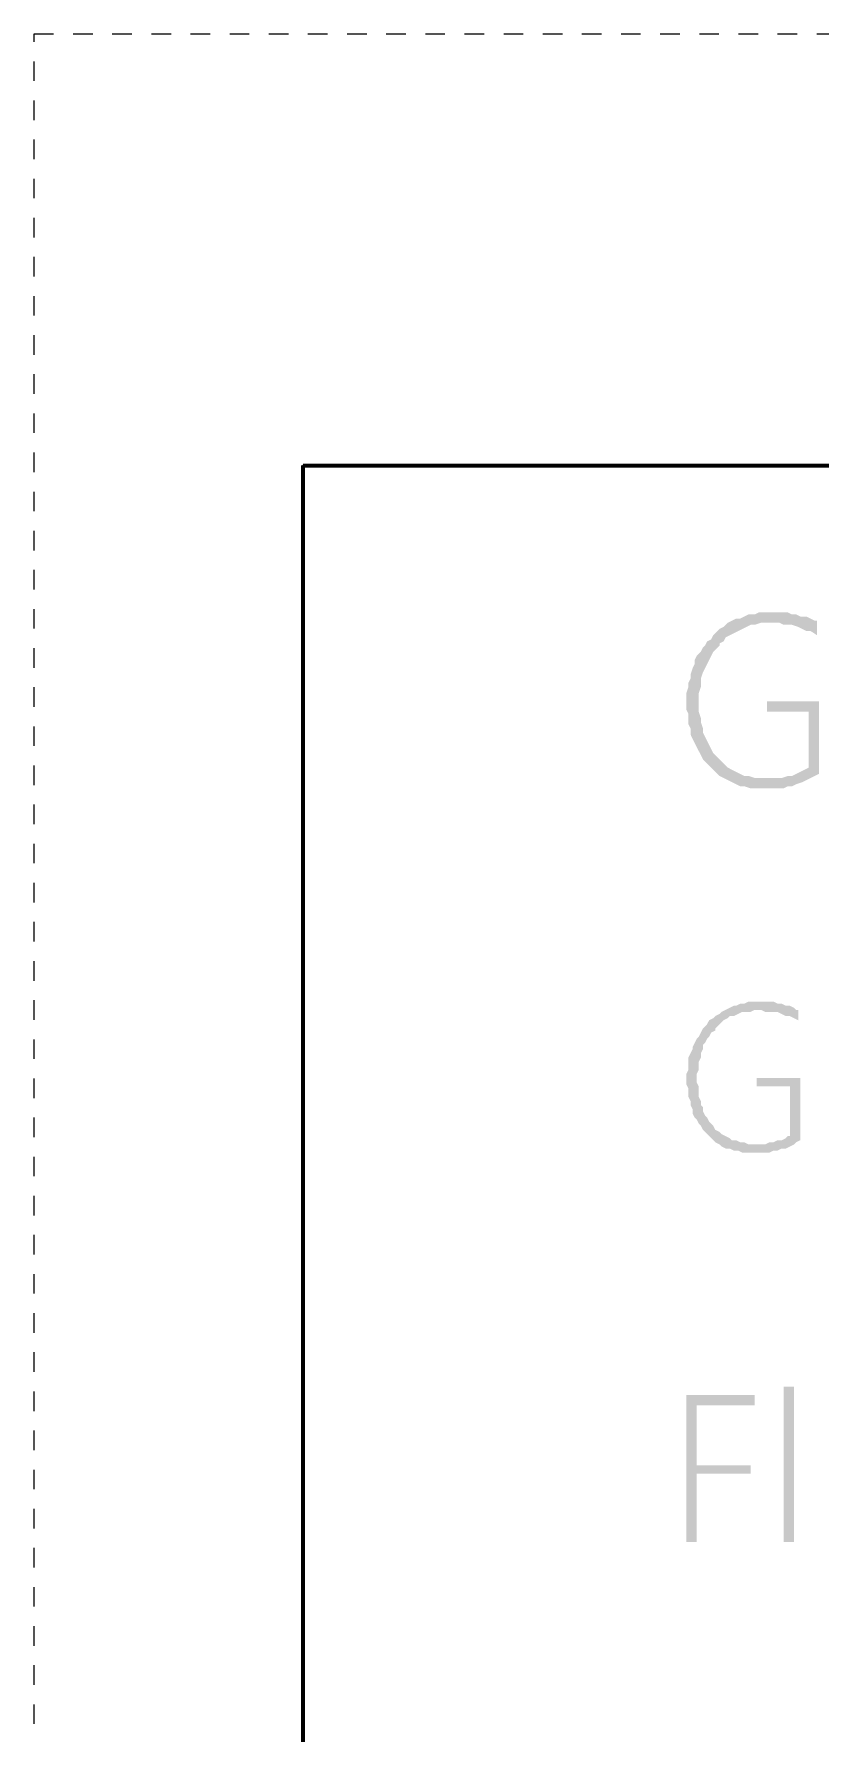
# Model space of a CAD drawing. Header units: metres. Extents: x -47 to 309, y -25 to 105.
# Drawn here: x -44.56 to -40.53, y 96.35 to 105.04 of the extents above; entities that cross this region are included whole.
import ezdxf

# ---------------------------------------------------------------- set-up
doc = ezdxf.new("R2010")
doc.units = ezdxf.units.M
doc.linetypes.add('AUSGEZOGEN', pattern=[0])
doc.linetypes.add('PUNKT2_S9', pattern=[0.001, 0, -0.001])
doc.layers.add('XR$1$STANDARD_1', color=7, linetype='AUSGEZOGEN', lineweight=25)

msp = doc.modelspace()

# ---------------------------------------------------------------- hatches: boundary and pattern name
at = {"layer": 'XR$1$STANDARD_1', "linetype": 'AUSGEZOGEN', "lineweight": 140, "transparency": 33554687}
h = msp.add_hatch(color=7, dxfattribs=at)
h.set_gradient(color2=(0, 0, 0), one_color=1)
h.paths.add_polyline_path([(-40.7778, 102.0828), (-40.8519, 102.0828), (-40.8731, 102.0722), (-40.9048, 102.0722), (-40.926, 102.0616), (-40.9471, 102.051), (-40.9683, 102.051), (-40.9895, 102.0404), (-41.0106, 102.0299), (-41.0318, 102.0087), (-41.053, 101.9981), (-41.0636, 101.9875), (-41.0847, 101.9664), (-41.0953, 101.9452), (-41.1165, 101.9346), (-41.1271, 101.9135), (-41.1376, 101.9029), (-41.1482, 101.8817), (-41.1694, 101.8605), (-41.18, 101.8394), (-41.18, 101.8182), (-41.1906, 101.797), (-41.2011, 101.7653), (-41.2011, 101.7441), (-41.2117, 101.723), (-41.2117, 101.7018), (-41.2223, 101.67), (-41.2223, 101.5854), (-41.2117, 101.5642), (-41.2117, 101.5113), (-41.2011, 101.4901), (-41.2011, 101.4584), (-41.1906, 101.4372), (-41.18, 101.4161), (-41.1694, 101.3949), (-41.1588, 101.3737), (-41.1482, 101.3526), (-41.1376, 101.3314), (-41.1271, 101.3208), (-41.1059, 101.2996), (-41.0847, 101.2785), (-41.0636, 101.2573), (-41.053, 101.2467), (-41.0318, 101.2361), (-41.0106, 101.2256), (-40.9895, 101.215), (-40.9683, 101.2044), (-40.9471, 101.1938), (-40.926, 101.1938), (-40.8942, 101.1832), (-40.7249, 101.1832), (-40.7037, 101.1938), (-40.6826, 101.1938), (-40.6614, 101.2044), (-40.6297, 101.215), (-40.6085, 101.2256), (-40.5873, 101.2361), (-40.8731, 101.2361), (-40.9048, 101.2467), (-40.926, 101.2467), (-40.9471, 101.2573), (-40.9683, 101.2679), (-40.9895, 101.2785), (-41.0106, 101.2891), (-41.0318, 101.3102), (-41.0424, 101.3208), (-41.0636, 101.342), (-41.0741, 101.3526), (-41.0847, 101.3631), (-41.0953, 101.3843), (-41.1059, 101.4055), (-41.1165, 101.4266), (-41.1271, 101.4478), (-41.1376, 101.469), (-41.1376, 101.4901), (-41.1482, 101.5219), (-41.1482, 101.543), (-41.1588, 101.5748), (-41.1588, 101.67), (-41.1482, 101.7018), (-41.1482, 101.7441), (-41.1376, 101.7759), (-41.1271, 101.797), (-41.1165, 101.8182), (-41.1059, 101.8394), (-41.0953, 101.8605), (-41.0847, 101.8817), (-41.0741, 101.8923), (-41.053, 101.9135), (-41.053, 101.924), (-41.0318, 101.9346), (-41.0212, 101.9558), (-41.0001, 101.9664), (-40.9789, 101.9769), (-40.9577, 101.9875), (-40.9366, 101.9981), (-40.9154, 102.0087), (-40.8942, 102.0193), (-40.8731, 102.0193), (-40.8413, 102.0299), (-40.7884, 102.0299), (-40.5556, 102.0404), (-40.5662, 102.0404), (-40.5873, 102.051), (-40.6085, 102.0616), (-40.6402, 102.0616), (-40.6614, 102.0722), (-40.6826, 102.0722), (-40.7037, 102.0828), (-40.7567, 102.0828)], flags=0)
h = msp.add_hatch(color=7, dxfattribs=at)
h.set_gradient(color2=(0, 0, 0), one_color=1)
h.paths.add_polyline_path([(-40.5556, 102.0404), (-40.7884, 102.0299), (-40.7461, 102.0299), (-40.7249, 102.0193), (-40.6826, 102.0193), (-40.6508, 102.0087), (-40.6297, 101.9981), (-40.6085, 101.9875), (-40.5873, 101.9875), (-40.5556, 101.9664)], flags=0)
h = msp.add_hatch(color=7, dxfattribs=at)
h.set_gradient(color2=(0, 0, 0), one_color=1)
h.paths.add_polyline_path([(-40.545, 101.6277), (-40.8096, 101.6277), (-40.8096, 101.5748), (-40.5979, 101.5748), (-40.5979, 101.2891), (-40.6191, 101.2785), (-40.6402, 101.2679), (-40.6614, 101.2573), (-40.6826, 101.2467), (-40.7037, 101.2467), (-40.7355, 101.2361), (-40.8096, 101.2361), (-40.5873, 101.2361), (-40.5662, 101.2467), (-40.545, 101.2573)], flags=0)
h = msp.add_hatch(color=7, dxfattribs=at)
h.set_gradient(color2=(0, 0, 0), one_color=1)
h.paths.add_polyline_path([(-40.8413, 100.0932), (-40.9048, 100.0932), (-40.926, 100.0826), (-40.9471, 100.0826), (-40.9683, 100.072), (-40.9789, 100.072), (-41.0001, 100.0614), (-41.0212, 100.0509), (-41.0424, 100.0403), (-41.053, 100.0297), (-41.0741, 100.0191), (-41.0847, 100.0085), (-41.1059, 99.9979), (-41.1165, 99.9768), (-41.1271, 99.9662), (-41.1376, 99.9556), (-41.1482, 99.9344), (-41.1588, 99.9133), (-41.1694, 99.9027), (-41.18, 99.8815), (-41.1906, 99.8604), (-41.1906, 99.8498), (-41.2011, 99.8286), (-41.2117, 99.8075), (-41.2117, 99.744), (-41.2223, 99.7228), (-41.2223, 99.6699), (-41.2117, 99.6487), (-41.2117, 99.6064), (-41.2011, 99.5852), (-41.2011, 99.564), (-41.1906, 99.5429), (-41.1906, 99.5217), (-41.18, 99.5005), (-41.1694, 99.49), (-41.1588, 99.4688), (-41.1482, 99.4582), (-41.1376, 99.437), (-41.1271, 99.4265), (-41.1165, 99.4159), (-41.1059, 99.4053), (-41.0847, 99.3841), (-41.0741, 99.3736), (-41.053, 99.363), (-41.0424, 99.3524), (-41.0212, 99.3418), (-41.0001, 99.3418), (-40.9789, 99.3312), (-40.9577, 99.3312), (-40.9366, 99.3206), (-40.799, 99.3206), (-40.7778, 99.3312), (-40.7567, 99.3312), (-40.7355, 99.3418), (-40.7143, 99.3418), (-40.6932, 99.3524), (-40.672, 99.363), (-40.9048, 99.363), (-40.926, 99.3736), (-40.9471, 99.3736), (-40.9683, 99.3841), (-40.9895, 99.3841), (-41.0001, 99.3947), (-41.0212, 99.4053), (-41.0424, 99.4159), (-41.053, 99.4265), (-41.0741, 99.437), (-41.0847, 99.4582), (-41.0953, 99.4688), (-41.1059, 99.4794), (-41.1165, 99.5005), (-41.1271, 99.5111), (-41.1376, 99.5323), (-41.1376, 99.5535), (-41.1482, 99.564), (-41.1482, 99.5852), (-41.1588, 99.6064), (-41.1588, 99.6593), (-41.1694, 99.6805), (-41.1694, 99.7228), (-41.1588, 99.744), (-41.1588, 99.7863), (-41.1482, 99.8075), (-41.1482, 99.8286), (-41.1376, 99.8498), (-41.1376, 99.8709), (-41.1271, 99.8815), (-41.1165, 99.9027), (-41.1059, 99.9133), (-41.0953, 99.9344), (-41.0741, 99.945), (-41.0741, 99.9556), (-41.0636, 99.9662), (-41.0424, 99.9874), (-41.0318, 99.9979), (-41.0106, 100.0085), (-41.0001, 100.0191), (-40.9789, 100.0191), (-40.9577, 100.0297), (-40.9366, 100.0403), (-40.8942, 100.0403), (-40.8731, 100.0509), (-40.6508, 100.0509), (-40.6614, 100.0509), (-40.672, 100.0614), (-40.6932, 100.072), (-40.7143, 100.072), (-40.7355, 100.0826), (-40.7567, 100.0826), (-40.7778, 100.0932), (-40.8201, 100.0932)], flags=0)
h = msp.add_hatch(color=7, dxfattribs=at)
h.set_gradient(color2=(0, 0, 0), one_color=1)
h.paths.add_polyline_path([(-40.6508, 100.0509), (-40.8519, 100.0509), (-40.8413, 100.0509), (-40.8201, 100.0403), (-40.7567, 100.0403), (-40.7355, 100.0297), (-40.7143, 100.0191), (-40.6932, 100.0191), (-40.672, 100.0085), (-40.6508, 99.9979)], flags=0)
h = msp.add_hatch(color=7, dxfattribs=at)
h.set_gradient(color2=(0, 0, 0), one_color=1)
h.paths.add_polyline_path([(-40.6402, 99.7016), (-40.8625, 99.7016), (-40.8625, 99.6593), (-40.6932, 99.6593), (-40.6932, 99.4053), (-40.7037, 99.4053), (-40.7143, 99.3947), (-40.7355, 99.3841), (-40.7567, 99.3841), (-40.7778, 99.3736), (-40.799, 99.3736), (-40.8201, 99.363), (-40.8625, 99.363), (-40.672, 99.363), (-40.6614, 99.3736), (-40.6402, 99.3841)], flags=0)
h = msp.add_hatch(color=7, dxfattribs=at)
h.set_gradient(color2=(0, 0, 0), one_color=1)
h.paths.add_polyline_path([(-40.7249, 97.331), (-40.672, 97.331), (-40.672, 98.1248), (-40.7249, 98.1248)], flags=0)
h = msp.add_hatch(color=7, dxfattribs=at)
h.set_gradient(color2=(0, 0, 0), one_color=1)
h.paths.add_polyline_path([(-40.8731, 98.0824), (-41.2223, 98.0824), (-41.2223, 97.331), (-41.1694, 97.331), (-41.1694, 97.6803), (-40.8942, 97.6803), (-40.8942, 97.7226), (-41.1694, 97.7226), (-41.1694, 98.0295), (-40.8731, 98.0295)], flags=0)

# ---------------------------------------------------------------- linework, layer by layer
at = {"layer": 'XR$1$STANDARD_1', "color": 7, "linetype": 'PUNKT2_S9', "lineweight": 13, "transparency": 33554687}
msp.add_lwpolyline([(-44.5559, 105.0398), (29.7039, 105.0398), (29.7039, 0), (-44.5559, 0), (-44.5559, 105.0398)], close=True, dxfattribs=at)
at = {"layer": 'XR$1$STANDARD_1', "color": 7, "linetype": 'AUSGEZOGEN', "lineweight": 35, "transparency": 33554687}
msp.add_lwpolyline([(-43.1801, 94.0821), (5.5754, 94.0821), (5.5754, 102.8342), (-43.1801, 102.8342), (-43.1801, 94.0821)], close=True, dxfattribs=at)
at = {"layer": 'XR$1$STANDARD_1', "color": 7, "linetype": 'AUSGEZOGEN', "lineweight": 140, "transparency": 33554687}
msp.add_lwpolyline([(-43.1801, 102.8342), (5.5754, 102.8342), (5.5754, 94.0821), (-43.1801, 94.0821), (-43.1801, 102.8342)], close=True, dxfattribs=at)

doc.saveas('drawing.dxf')
